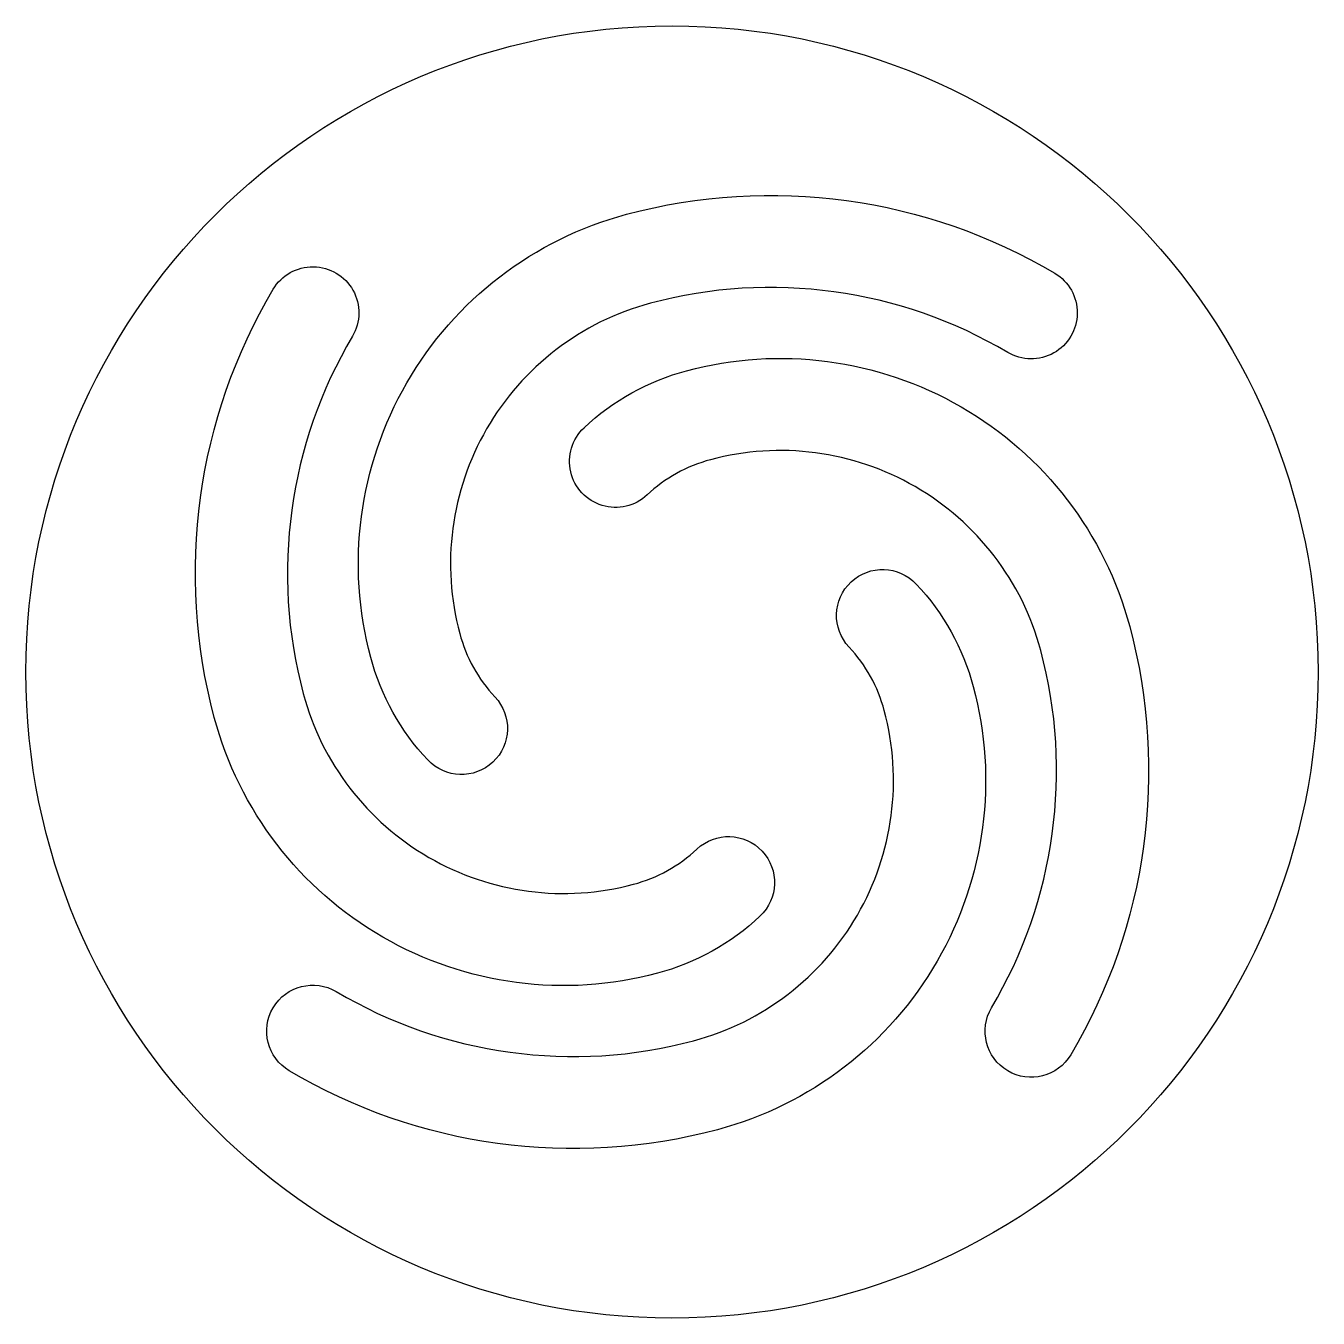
# Model space of a CAD drawing. Header units: millimetres. Extents: x -31.6 to 31.6, y -31.6 to 31.6.
import ezdxf

# ---------------------------------------------------------------- set-up
doc = ezdxf.new("R2010")
doc.units = ezdxf.units.MM
doc.layers.add('logo-circle', color=7, linetype='Continuous')
doc.layers.add('logo-outline', color=7, linetype='Continuous')

msp = doc.modelspace()

# ---------------------------------------------------------------- linework, layer by layer
at = {"layer": 'logo-circle'}
msp.add_circle((0, 0), 31.623, dxfattribs=at)
at = {"layer": 'logo-outline'}
for points in [[(-11.952, -4.305, -0.123551), (-14.746, 0.716, -0.414214), (-2.226, 22.401, -0.201938), (18.729, 19.518, -1), (16.429, 15.64, 0.201938), (-1.059, 18.046, 0.414214), (-10.391, 1.883, 0.123551), (-8.664, -1.22, -1)], [(4.305, -11.952, -0.123551), (-0.716, -14.746, -0.414214), (-22.401, -2.226, -0.201938), (-19.518, 18.729, -1), (-15.64, 16.429, 0.201938), (-18.046, -1.059, 0.414214), (-1.883, -10.391, 0.123551), (1.22, -8.664, -1)], [(-4.305, 11.952, -0.123551), (0.716, 14.746, -0.414214), (22.401, 2.226, -0.201938), (19.518, -18.729, -1), (15.64, -16.429, 0.201938), (18.046, 1.059, 0.414214), (1.883, 10.391, 0.123551), (-1.22, 8.664, -1)], [(11.952, 4.305, -0.123551), (14.746, -0.716, -0.414214), (2.226, -22.401, -0.201938), (-18.729, -19.518, -1), (-16.429, -15.64, 0.201938), (1.059, -18.046, 0.414214), (10.391, -1.883, 0.123551), (8.664, 1.22, -1)]]:
    msp.add_lwpolyline(points, format="xyb", close=True, dxfattribs=at)

doc.saveas('drawing.dxf')
